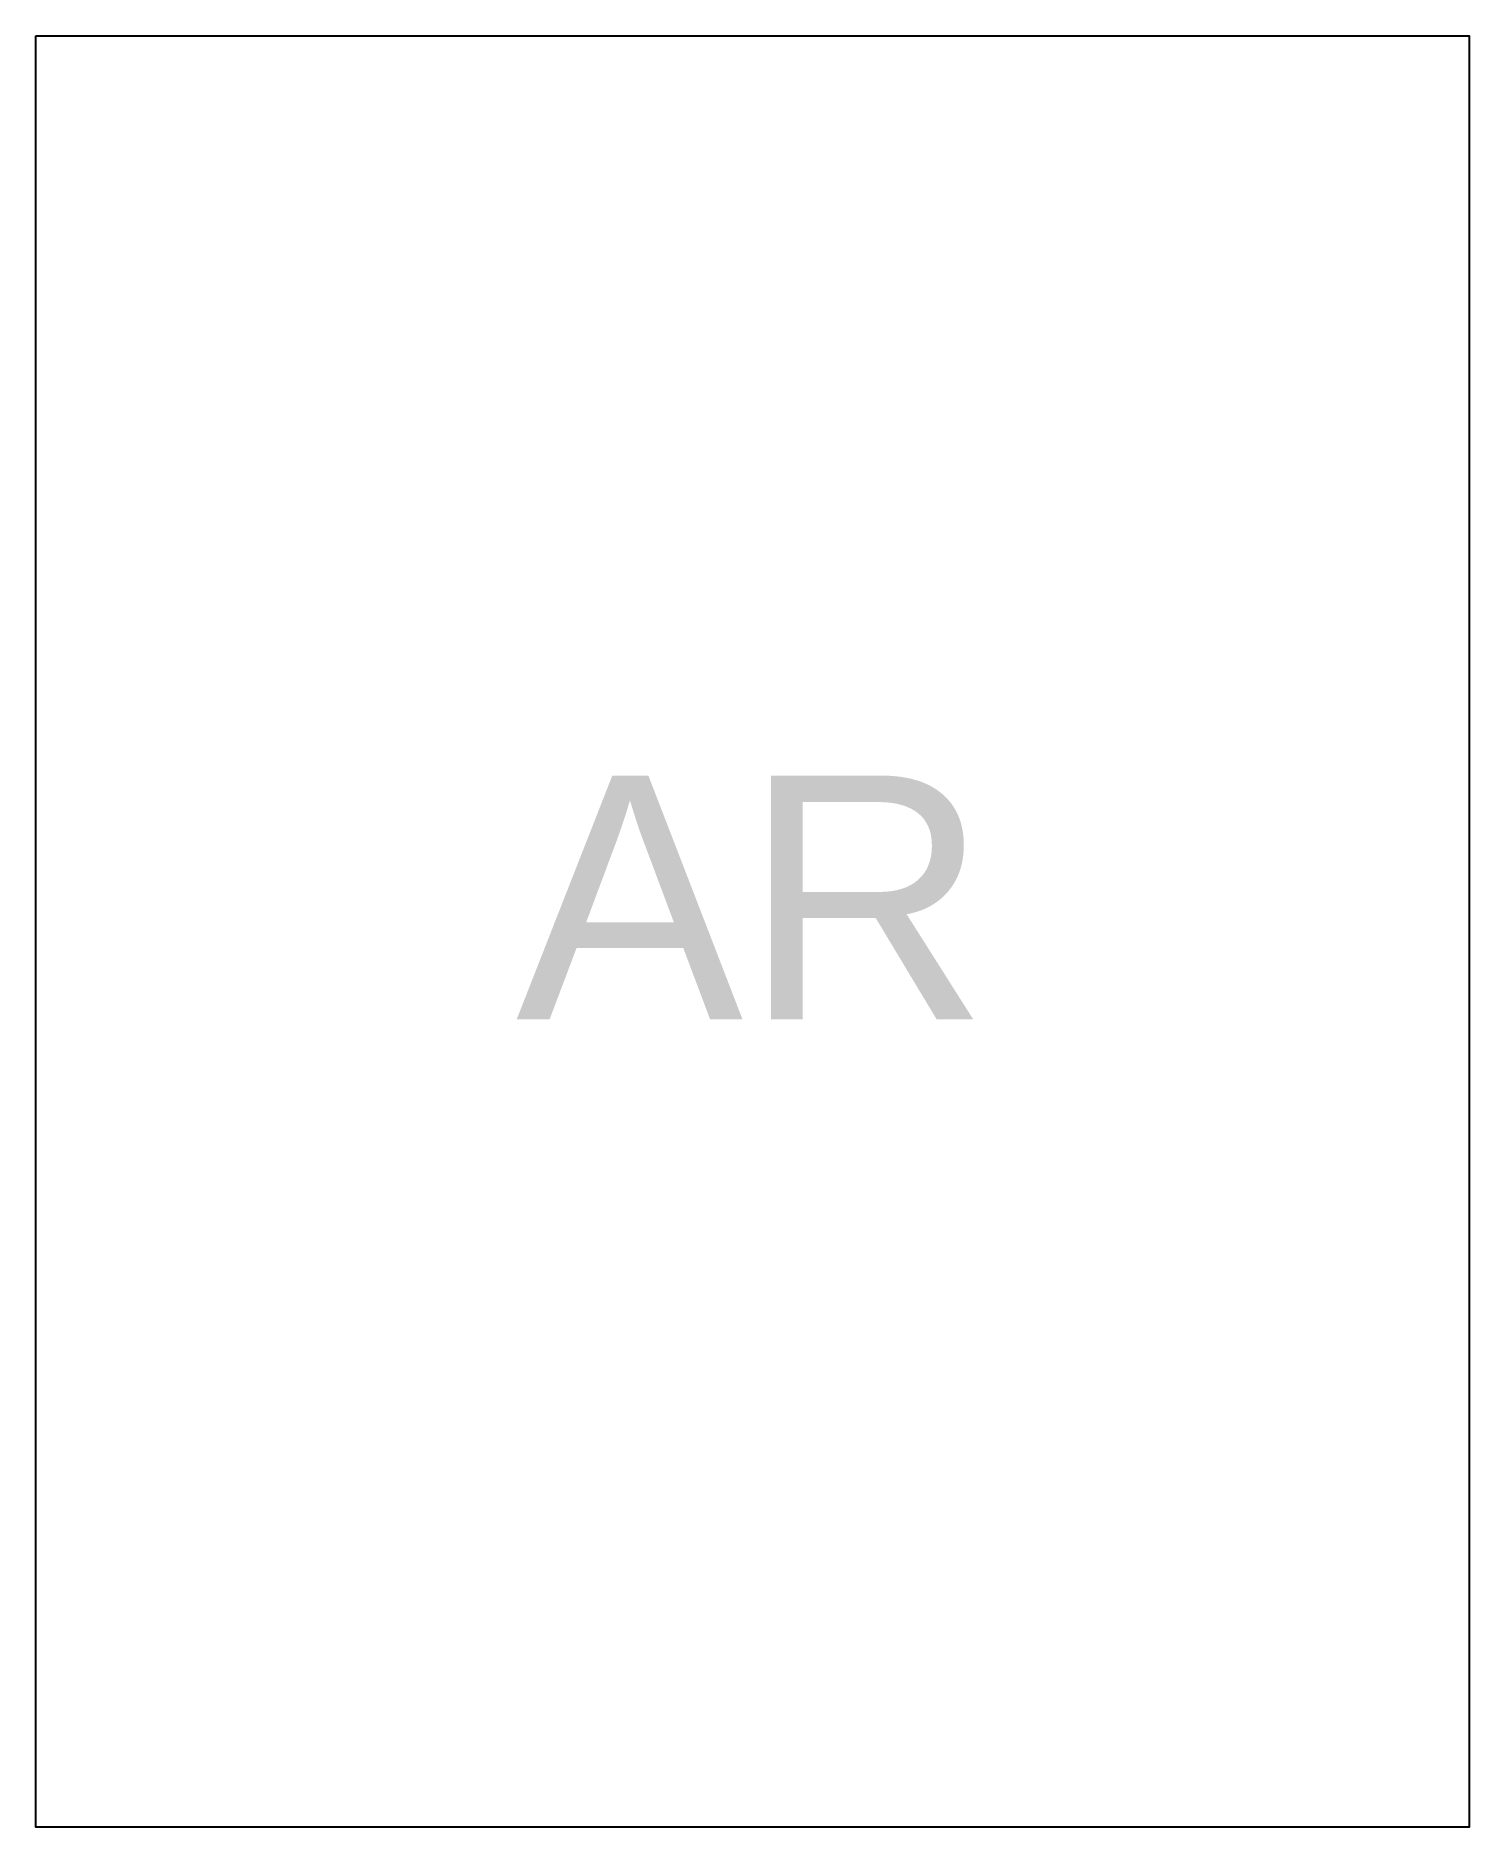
# Model space of a CAD drawing. Header units: millimetres. Extents: x -5.1 to 4.9, y -12.5 to 0.
import ezdxf
from ezdxf.enums import TextEntityAlignment as Align

# ---------------------------------------------------------------- set-up
doc = ezdxf.new("R2010")
doc.units = ezdxf.units.MM
doc.layers.get('0').update_dxf_attribs({"linetype": 'CONTINUOUS'})
doc.styles.add('ARIAL', font='arial.ttf')

# ---------------------------------------------------------------- blocks, each defined once
blk = doc.blocks.new('291_E_LV_SLD_IEC60617_network_analyzer_ar')
at = {"true_color": 0x0000ff}
blk.add_lwpolyline([(-5.142, 0), (4.858, 0), (4.858, -12.5), (-5.142, -12.5)], close=True, dxfattribs=at)
at = {"true_color": 0x0000ff, "style": 'ARIAL'}
blk.add_text('AR', height=1.7, dxfattribs=at).set_placement((-0.142, -6.862), align=Align.CENTER)
blk.add_attdef('TAG', text='', height=2.5, dxfattribs=at).set_placement((-7.142, -2.2), align=Align.RIGHT)
at = {"color": 7, "style": 'ARIAL'}
for tag, p in [('VOLTAGE', (-7.142, -9)), ('CT_RATIO', (-7.142, -12)), ('MANUFACTURER', (-7.142, -15))]:
    blk.add_attdef(tag, text='', height=1.7, dxfattribs=at).set_placement(p, align=Align.RIGHT)

msp = doc.modelspace()

# ---------------------------------------------------------------- block references
msp.add_blockref('291_E_LV_SLD_IEC60617_network_analyzer_ar', (0, 0))

doc.saveas('drawing.dxf')
